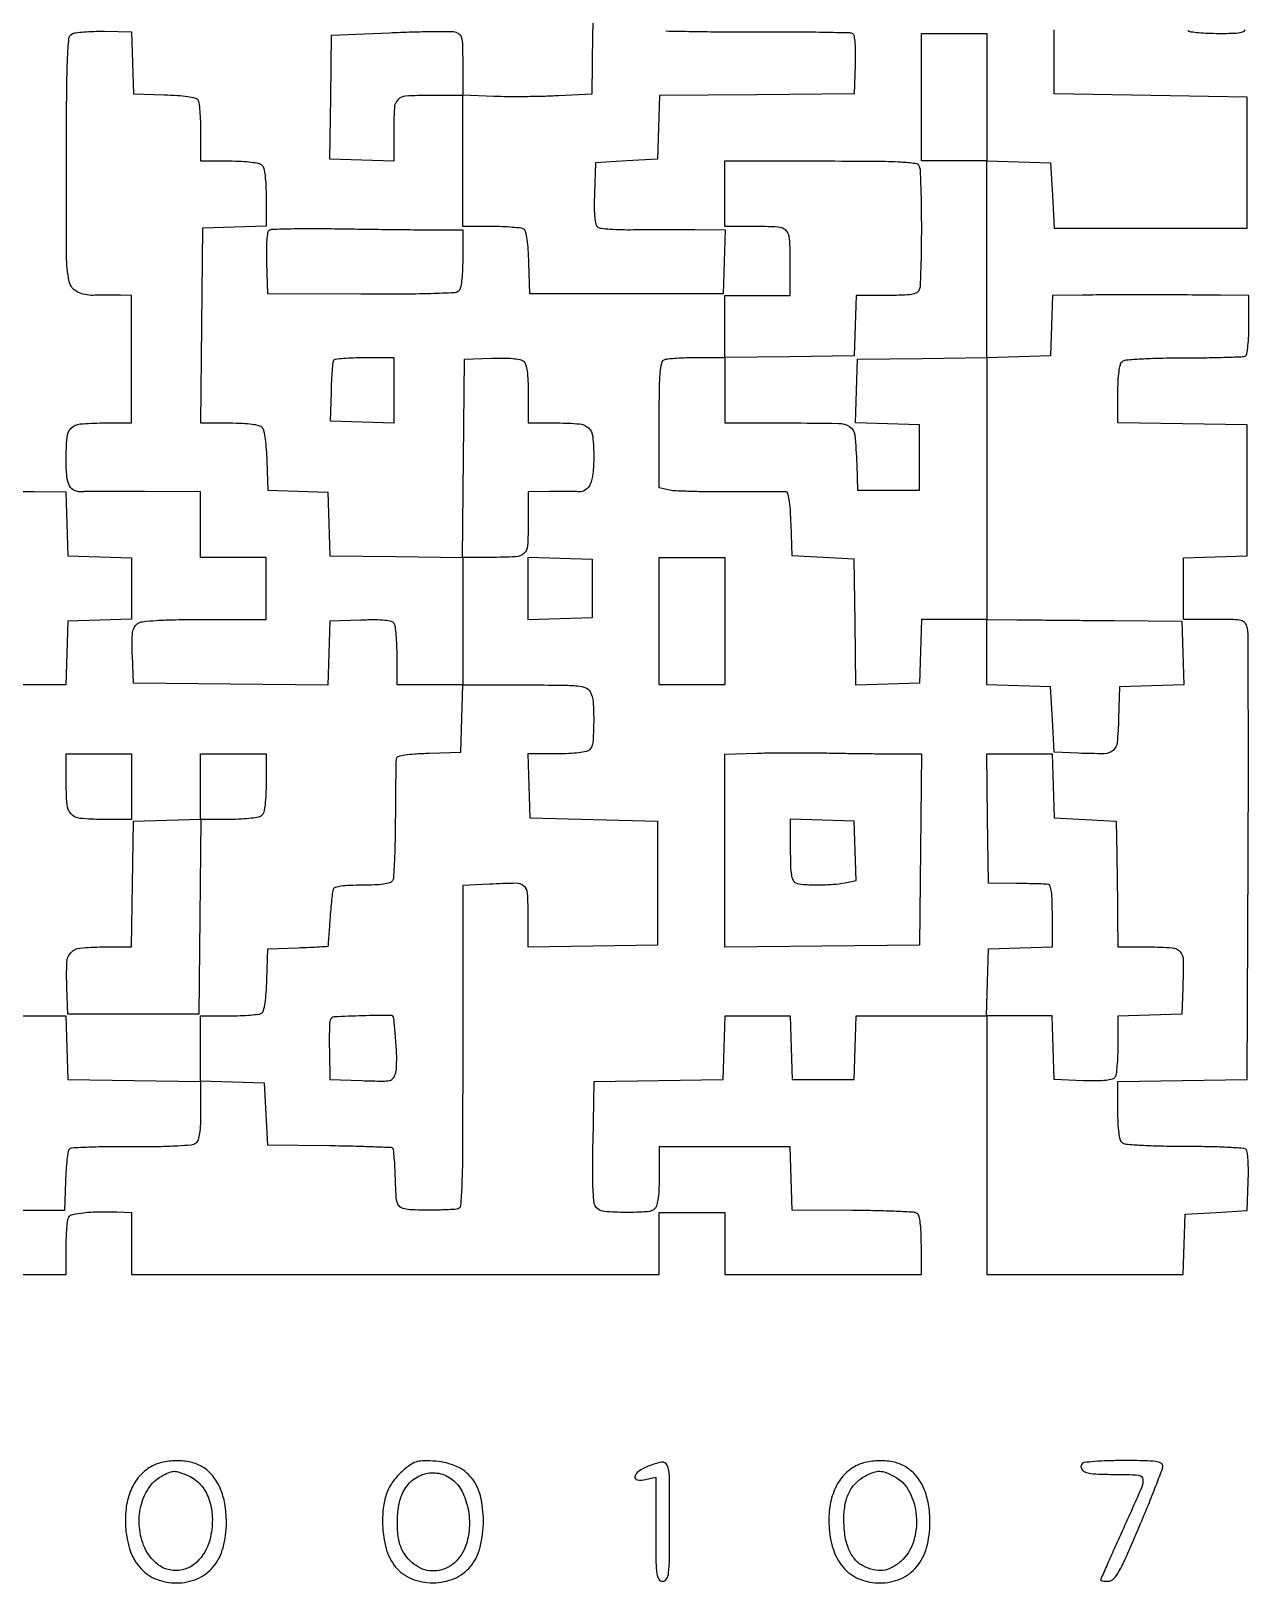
# Model space of a CAD drawing. Extents: x 156 to 936, y 100 to 969.
# Drawn here: x 582.8 to 936, y 100.5 to 550.7 of the extents above; entities that cross this region are included whole.
import ezdxf

# ---------------------------------------------------------------- set-up
doc = ezdxf.new("R2010")
doc.units = 0

msp = doc.modelspace()

# ---------------------------------------------------------------- linework, layer by layer
for points in [[(766.871442, 550.7252, 0.000855), (774.520928, 550.579458, 0.003366), (783.290739, 550.486414, 0.002131), (793.515606, 550.490355, -0.002284), (803.745288, 550.491177, -0.003593), (812.530726, 550.388619, -0.000972), (820.174731, 550.229577, -0.133491), (821.046768, 549.971096, -0.220417), (821.473049, 549.325149, -0.016804), (821.720674, 547.196791, -0.019145), (821.843863, 544.394623, -0.010117), (821.793098, 540.914347), (821.5, 532.5), (793.287321, 532.23449), (765.074641, 531.96898), (764.787321, 522.73449), (764.5, 513.5), (755.5, 513), (746.5, 512.5), (746.208654, 503.58457, 0.007957), (746.137437, 499.334218, 0.025673), (746.280025, 496.512687, 0.036716), (746.609942, 494.649184, 0.184206), (747.208654, 493.79792, 0.12225), (748.128592, 493.461883, 0.009454), (750.764417, 493.229267, 0.012489), (753.958602, 493.088187, 0.009201), (757.5, 493.085494, -0.002438), (761.582419, 493.13761, -0.001457), (766.437586, 493.161763, -0.001458), (771.272573, 493.157622, -0.002531), (775.287526, 493.122144), (784.075052, 493), (783.787526, 483.75), (783.5, 474.5), (755.5, 474.5), (727.5, 474.5), (727.207902, 483.467001, 0.009786), (727.008289, 487.292364, 0.020298), (726.673305, 490.262875, 0.020215), (726.24575, 492.447011, 0.195149), (725.707902, 493.201688, 0.112618), (724.855762, 493.504907, 0.008743), (722.431384, 493.748365, 0.011595), (719.498009, 493.922842, 0.008591), (716.25, 493.984687), (708, 494), (708, 513), (708, 532), (698.606989, 532, 0.01333), (691.449516, 531.809141, 0.191194), (689.178583, 530.76449, 0.180709), (688.176112, 528.421313, 0.011676), (688, 520.880687), (688, 512.924948), (678.75, 513.212474), (669.5, 513.5), (669.734031, 531.5), (669.968063, 549.5), (686.734031, 550.21335, -0.003191), (693.32033, 550.451487, -0.004404), (699.235934, 550.575448, -0.00282), (704.201531, 550.607751, -0.053067), (705.75, 550.444298, -0.123765), (707.004409, 549.826734, -0.159306), (707.673333, 548.738336, -0.05414), (707.948048, 546.586011, -0.004694), (708, 541.051917), (708, 532.141938), (717.017377, 531.820969, 0.007263), (721.171344, 531.733499, 0.004019), (726.244858, 531.74116, 0.004007), (731.386267, 531.831458, 0.006439), (735.767377, 532), (745.5, 532.5), (745.758042, 550, -0.002432), (745.891386, 556.799572, -0.003639)], [(574.462474, 190), (593, 190), (593.015313, 197.75, -0.00875), (593.074756, 200.801695, -0.011792), (593.241942, 203.55896, -0.008946), (593.475173, 205.836781, -0.113399), (593.765313, 206.642203, -0.203383), (594.91366, 207.42431, -0.022585), (598.119236, 207.913556, -0.02259), (602.408779, 208.176064, -0.011885), (607.75, 208.134296), (612, 208), (612, 199), (612, 190), (688.5, 190), (765, 190), (765, 199), (765, 208), (774.5, 208), (784, 208), (784, 199), (784, 190), (812.5, 190), (841, 190), (841, 198.440983, 0.009585), (840.92738, 202.22901, 0.024001), (840.689017, 204.983238, 0.029014), (840.314643, 206.905665, 0.188703), (839.75, 207.690983, 0.129806), (838.753399, 208.017099, 0.002962), (833.726562, 208.279504, 0.006434), (827.796773, 208.477403, 0.004289), (821, 208.558393), (803.5, 208.616785), (803.212474, 217.808393), (802.924948, 227), (783.962474, 227), (765, 227), (765, 218.7, -0.011084), (764.92177, 215.171507, -0.020332), (764.677711, 212.306878, -0.021091), (764.310542, 210.139671, -0.144849), (763.8, 209.2, -0.182348), (761.509271, 208.164179, -0.017737), (755.320822, 207.987993, -0.017887), (749.137242, 208.252668, -0.178336), (746.821429, 209.318979, -0.165513), (746.156222, 210.667463, -0.019042), (745.840643, 214.082698, -0.014331), (745.705699, 219.393676, -0.003353), (745.794413, 228.297077), (746.088826, 245.956196), (764.794413, 246.228098), (783.5, 246.5), (783.787526, 255.75), (784.075052, 265), (793.5, 265), (802.924948, 265), (803.212474, 255.75), (803.5, 246.5), (812.5, 246.5), (821.5, 246.5), (821.787526, 255.75), (822.075052, 265), (841.037526, 265), (860, 265), (860, 227.5), (860, 190), (888.461067, 190), (916.922134, 190), (917.211067, 198.75), (917.5, 207.5), (926.5, 208), (935.5, 208.5), (935.792979, 216.907021, 0.010281), (935.839885, 220.193128, 0.014674), (935.735951, 223.108424, 0.010537), (935.52991, 225.49676, 0.171211), (935.187424, 226.212576, 0.182454), (934.388173, 226.573784, 0.003241), (929.600525, 226.847166, 0.007661), (923.956347, 227.046125, 0.004979), (917.429967, 227.111111, -0.004777), (910.294868, 227.179281, -0.009906), (904.729499, 227.395995, -0.006875), (900.430242, 227.708157, -0.152796), (899.285523, 228.178, -0.157712), (898.707951, 229.088633, -0.029204), (898.320385, 231.061396, -0.023875), (898.075369, 233.843104, -0.010029), (898, 237.600379), (898, 245.955869), (916.75, 246.227935), (935.5, 246.5), (935.775965, 311, 0.000804), (935.842421, 335.887072, 0.001273), (935.810766, 357.214063, 0.000271), (935.725021, 375.961991, 0.0582), (935.506913, 377.75, 0.122617), (934.85145, 379.003915, 0.154504), (933.732859, 379.672196, 0.053326), (931.548599, 379.947537, 0.004711), (925.980948, 380), (917, 380), (917, 388.962474), (917, 397.924948), (926.25, 398.212474), (935.5, 398.5), (935.5, 417.5), (935.5, 436.5), (916.75, 436.772065), (898, 437.044131), (898, 445.399621, -0.010029), (898.075369, 449.156896, -0.023875), (898.320385, 451.938604, -0.029204), (898.707951, 453.911367, -0.157712), (899.285523, 454.822, -0.152615), (900.427684, 455.291266, -0.006939), (904.696615, 455.603715, -0.009969), (910.220215, 455.820614, -0.004828), (917.291124, 455.888889, 0.003431), (923.771027, 455.933358, 0.005239), (929.391783, 456.06942, 0.002047), (934.200439, 456.255964, 0.128375), (935.005601, 456.503461, 0.218923), (935.399149, 457.096126, 0.01144), (935.707895, 459.417042, 0.016347), (935.927867, 462.280057, 0.010998), (936, 465.559017), (936, 474), (927.75, 474.065134, 0.000915), (916.80417, 474.13153, 0.000876), (905.700205, 474.159117, 0.000915), (895.577626, 474.148001, 0.001977), (887.788933, 474.094396), (879.077866, 474), (878.788933, 465.25), (878.5, 456.5), (869.25, 456.212474), (860, 455.924948), (860, 484.5), (860, 513.075052), (869.25, 512.787526), (878.5, 512.5), (879, 503), (879.5, 493.5), (907.5, 493.5), (935.5, 493.5), (935.5, 512.5), (935.5, 531.5), (907.5, 532), (879.5, 532.5), (879.5, 551)], [(918.273353, 550.809897, 0.110109), (919.123773, 550.502715, 0.009705), (921.410638, 550.255038, 0.012332), (924.180501, 550.078052, 0.009292), (927.230948, 550.015313, 0.00603), (931.935001, 550.062724, 0.060451), (933.877035, 550.342129, 0.158592), (934.896556, 551.007481, 0.11024)], [(579.533344, 417.125036, 0.000761), (583.712474, 417.081637), (592.924948, 417), (593.212474, 407.75), (593.5, 398.5), (602.75, 398.212474), (612, 397.924948), (612, 389), (612, 380.075052), (602.75, 379.787526), (593.5, 379.5), (593.212474, 370.25), (592.924948, 361), (574.498686, 361)], [(574.462474, 265), (592.924948, 265), (593.212474, 255.75), (593.5, 246.5), (612.75, 246.228407), (632, 245.956814), (632, 237.600852, -0.009453), (631.925312, 233.650632, -0.027137), (631.673177, 230.919884, -0.038361), (631.251484, 229.060473, -0.145609), (630.596818, 228.080352, -0.149555), (629.291483, 227.534893, -0.010864), (625.355829, 227.230543, -0.011607), (619.842916, 227.052763, -0.004167), (611.986253, 227.047342, 0.004624), (605.329962, 227.036668, 0.007163), (599.585307, 226.892002, 0.002827), (594.692492, 226.670902, 0.185739), (593.933826, 226.333826, 0.158643), (593.587172, 225.65263, 0.008667), (593.250536, 223.241786, 0.012765), (592.968606, 220.310133, 0.008925), (592.794391, 216.994391), (592.5, 208.5), (574.5, 208.5)]]:
    msp.add_lwpolyline(points, format="xyb")
for points in [[(612.215746, 541.502725), (612.5, 532.5), (621.467001, 532.207902, -0.009786), (625.292364, 532.008289, -0.020298), (628.262875, 531.673305, -0.020215), (630.447011, 531.24575, -0.195149), (631.201688, 530.707902, -0.112618), (631.504907, 529.855762, -0.008743), (631.748365, 527.431384, -0.011595), (631.922842, 524.498009, -0.008591), (631.984687, 521.25), (632, 513), (640.3, 513, -0.011084), (643.828493, 512.92177, -0.020332), (646.693122, 512.677711, -0.021091), (648.860329, 512.310542, -0.144849), (649.8, 511.8, -0.144682), (650.310039, 510.861987, -0.021131), (650.677383, 508.701269, -0.02038), (650.921656, 505.847487, -0.011159), (651, 502.337526), (651, 494.075052), (641.75, 493.787526), (632.5, 493.5), (632.234427, 465.25), (631.968853, 437), (640.361982, 437, -0.009885), (644.163753, 436.924829, -0.024215), (646.949644, 436.67915, -0.030241), (648.912573, 436.287693, -0.156449), (649.833879, 435.700164, -0.126595), (650.271826, 434.772011, -0.012295), (650.682026, 432.299919, -0.014976), (651.015093, 429.281363, -0.011302), (651.206324, 425.950164), (651.5, 417.5), (660.212982, 417.211607), (668.925964, 416.923214), (669.212982, 407.711607), (669.5, 398.5), (688.734629, 398.228461), (707.969258, 397.956922), (708.234629, 426.728461), (708.5, 455.5), (716.344796, 455.793771, -0.01153), (719.735348, 455.842502, -0.021342), (722.485252, 455.701133, -0.023545), (724.568167, 455.405224, -0.126804), (725.594796, 454.921326, -0.145524), (726.251072, 453.939147, -0.03848), (726.673265, 452.078343, -0.027148), (726.9254, 449.342652, -0.009406), (727, 445.377555), (727, 437), (735.464816, 437, -0.020662), (741.868073, 436.735273, -0.170809), (744.486112, 435.563017, -0.181036), (745.712425, 433.045353, -0.023771), (746, 427, -0.024351), (745.769263, 422.265076, -0.07817), (744.980027, 419.217541, -0.141286), (743.614046, 417.562969, -0.171451), (741.681331, 417.048124, 0.014879), (740.45841, 417.108714, 0.003082), (738.304829, 417.137972, 0.003236), (735.802776, 417.140345, 0.003046), (733.25, 417.110691), (727, 417), (727, 408.106989, -0.014768), (726.800362, 401.349521, -0.195511), (725.747254, 399.14255, -0.175208), (723.400012, 398.170753, -0.01141), (715.918213, 398), (708, 398), (708, 379.5), (708, 361), (725.964816, 361, -0.002149), (736.947782, 360.952795, -0.023219), (741.379822, 360.708677, -0.06489), (743.719126, 360.15835, -0.181647), (744.964816, 359.065741, -0.107088), (745.817478, 356.078409, -0.018612), (745.979465, 350.178425, -0.015314), (745.740238, 344.259859, -0.180517), (744.8, 342.2, -0.145015), (743.858679, 341.688958, -0.021051), (741.684979, 341.321964, -0.020283), (738.809501, 341.078116, -0.01101), (735.262474, 341), (726.924948, 341), (727.212474, 331.75), (727.5, 322.5), (746, 322), (764.5, 321.5), (764.5, 303.5), (764.5, 285.5), (745.75, 285.227935), (727, 284.955869), (727, 293.861303, 0.013949), (726.811827, 300.604941, 0.20847), (725.775366, 302.661398, 0.178817), (723.486826, 303.468379, 0.00981), (715.75, 303.201294), (708, 302.7814), (708, 255.8907, -0.000693), (707.959878, 226.939261, -0.008612), (707.740087, 215.948053, -0.014484), (707.342396, 209.947895, -0.368804), (706.25, 208.89077, -0.008287), (701.542218, 208.675182, -0.009504), (697.04029, 208.629353, -0.009128), (693.225465, 208.732697, -0.046096), (691.117012, 209.024374, -0.105502), (689.775813, 209.655486, -0.158981), (689.04664, 210.708998, -0.059551), (688.695472, 212.7408, -0.005531), (688.485717, 217.838614, 0.005291), (688.355603, 221.038108, 0.00806), (688.168493, 223.812196, 0.003676), (687.955178, 226.154524, 0.173517), (687.754491, 226.578842, 0.188056), (687.299888, 226.778391, 0.000914), (682.15948, 226.98427, 0.003993), (676.277152, 227.16206, 0.002495), (669.385786, 227.28088), (651.5, 227.5), (651, 236.5), (650.5, 245.5), (641.25, 245.787526), (632, 246.075052), (632, 255.537526), (632, 265), (640.25, 265.015313, 0.008591), (643.498009, 265.077158, 0.011595), (646.431384, 265.251635, 0.008743), (648.855762, 265.495093, 0.112618), (649.707902, 265.798312, 0.195149), (650.24575, 266.552989, 0.020215), (650.673305, 268.737125, 0.020298), (651.008289, 271.707636, 0.009786), (651.207902, 275.532999), (651.5, 284.5), (660.25, 284.788933, 0.002247), (663.607228, 284.914896, 0.003722), (666.438631, 285.054993, 0.000566), (668.933596, 285.199903, 0.356096), (669.030447, 285.288933, 0.017418), (669.048716, 285.456746, 0.000052), (669.209553, 287.641124, 0.000305), (669.389543, 290.10965, 0.00019), (669.597414, 293, -0.003823), (669.832213, 295.963694, -0.005026), (670.094314, 298.664062, -0.003709), (670.353041, 300.919174, -0.047348), (670.535581, 301.75, -0.245364), (671.118501, 302.325134, -0.037336), (672.765062, 302.698207, -0.027622), (675.265322, 302.931269, -0.009429), (678.909598, 303, 0.010419), (682.45801, 303.073953, 0.024935), (685.079281, 303.314567, 0.030062), (686.922923, 303.691177, 0.185788), (687.690983, 304.25, 0.128795), (688.016827, 305.239112, 0.00327), (688.280272, 309.979688, 0.006775), (688.478991, 315.586609, 0.004545), (688.561007, 322, -0.001043), (688.598077, 328.410846, -0.001561), (688.659609, 334.009289, -0.000633), (688.733435, 338.808885, -0.034509), (688.811007, 339.712474, -0.294243), (689.319491, 340.284148, -0.028483), (691.220184, 340.698312, -0.023574), (694.080475, 341.015544, -0.008061), (698.25, 341.212474), (707.5, 341.5), (707.786212, 351.25), (708.072424, 361), (698.536212, 361), (689, 361), (688.984687, 369.25, 0.009158), (688.919039, 372.503986, 0.01219), (688.733216, 375.455895, 0.009524), (688.473134, 377.89348, 0.110447), (688.150117, 378.791346, 0.190691), (687.324421, 379.391596, 0.03736), (685.481964, 379.721257, 0.025891), (682.674656, 379.863419, 0.007874), (678.41543, 379.791346), (669.5, 379.5), (669.212269, 370.234491), (668.924538, 360.968982), (640.712269, 361.234491), (612.5, 361.5), (612.203802, 369.479635, -0.007825), (612.110962, 373.806547, -0.040111), (612.2893, 376.199929, -0.077992), (612.768477, 377.694669, -0.118939), (613.644932, 378.729635, -0.128263), (615.206539, 379.346562, -0.014052), (619.079193, 379.707778, -0.012364), (624.721521, 379.93458, -0.003862), (633.19113, 380), (651, 380), (651, 389), (651, 398), (641.5, 398), (632, 398), (632, 407.5), (632, 417), (615.75, 417.115154, 0.001149), (609.392827, 417.145599, 0.001633), (603.74186, 417.141224, 0.000908), (598.966693, 417.113264, 0.023982), (597.690374, 417.042195, -0.127747), (595.475935, 417.378094, -0.174818), (594.013844, 418.742347, -0.095566), (593.218836, 421.47302, -0.023193), (593, 426.188186, -0.020103), (593.267452, 432.837636, -0.174757), (594.472077, 435.48927, -0.179935), (597.073358, 436.721207, -0.021562), (603.535184, 437), (612, 437), (612, 455.5), (612, 474), (608.75, 474.088861, 0.006229), (607.1804, 474.112214, 0.002729), (605.09998, 474.105892, 0.0027), (602.891637, 474.0752, 0.003611), (600.888231, 474.022058, -0.125881), (596.199863, 475.054257, -0.230581), (593.883132, 478.0992, -0.048009), (593.134616, 485.468764, -0.001832), (593.090099, 513.059342, -0.001151), (593.179558, 533.612007, -0.00944), (593.418905, 542.983105, -0.013196), (593.807433, 548.461125, -0.245616), (594.725992, 549.866534, -0.0963), (595.74612, 550.202553, -0.011434), (598.126924, 550.449419, -0.013315), (601.000456, 550.604234, -0.01056), (604.109859, 550.623126), (611.931493, 550.505449)], [(840.393011, 511.418213, -0.080654), (840.63541, 510.255003, -0.002656), (840.821697, 505.50225, -0.005009), (840.955928, 499.874116, -0.003457), (841, 493.5, -0.003457), (840.955928, 487.125884, -0.005009), (840.821697, 481.49775, -0.002656), (840.63541, 476.744997, -0.080654), (840.393011, 475.581787, -0.192048), (839.6553, 474.783343, -0.07006), (838.160359, 474.311801, -0.034654), (835.587627, 474.06308, -0.006774), (830.931944, 474), (822.077866, 474), (821.788933, 465.25), (821.5, 456.5), (802.75, 456.227935), (784, 455.955869), (784, 446.477935), (784, 437), (802.480948, 437, -0.003808), (816.969256, 436.889657, -0.133381), (820.198548, 435.959562, -0.237188), (821.70116, 433.559671, -0.014978), (822.24697, 425), (822.5, 417.5), (831.5, 417.5), (840.5, 417.5), (840.5, 427), (840.5, 436.5), (831.212977, 436.788016), (821.925954, 437.076031), (822.212977, 446.288016), (822.5, 455.5), (841.25, 455.736251), (860, 455.972503), (860, 417.986251), (860, 380), (868.75, 379.913592, 0.000201), (873.384629, 379.869685, 0.000056), (880.657812, 379.804511, 0.000056), (888.89259, 379.732562, 0.000059), (897, 379.663592), (916.5, 379.5), (916.787023, 370.288016), (917.074046, 361.076031), (907.787023, 360.788016), (898.5, 360.5), (898.212602, 351.259666, -0.015844), (897.776454, 344.321238, -0.194277), (896.578192, 342.009645, -0.177046), (894.057347, 341.065605, -0.012739), (886.479083, 341.199088), (879.5, 341.5), (879, 351), (878.5, 360.5), (869.25, 360.787526), (860, 361.075052), (860, 370.537526), (860, 380), (850.537526, 380), (841.075052, 380), (840.787526, 370.75), (840.5, 361.5), (831.272703, 361.212775), (822.045405, 360.925549), (821.772703, 379.212775), (821.5, 397.5), (812.5, 398), (803.5, 398.5), (803.212474, 407.75, 0.007757), (803.015774, 411.969023, 0.024473), (802.702086, 414.782421, 0.031768), (802.28953, 416.59756, 0.32187), (801.712474, 417.046336, 0.009999), (800.821064, 417.062563, 0.00021), (796.40467, 417.052777, 0.000488), (791.240818, 417.034123, 0.000329), (785.345978, 417.003195, -0.004061), (779.352621, 417.016485, -0.005329), (773.880882, 417.131394, -0.003959), (769.306586, 417.312509, -0.049644), (767.595978, 417.565267), (765, 418.216816), (765, 436.501419, -0.002491), (765.051137, 446.767172, -0.018395), (765.279926, 451.657642, -0.036531), (765.712093, 454.395378, -0.248641), (766.581787, 455.393011, -0.06844), (767.599719, 455.631074, -0.007317), (770.0249, 455.821697, -0.008902), (772.933927, 455.955615, -0.00705), (776.081787, 456), (784, 456), (784, 465), (784, 474), (793.5, 474), (803, 474), (803, 483.393011, 0.013298), (802.809647, 490.54893, 0.19079), (801.767356, 492.820169, 0.18106), (799.429085, 493.823337, 0.011759), (791.918213, 494), (784, 494), (784, 503.5), (784, 513), (811.893011, 513, -0.001482), (827.897163, 512.952559, -0.01238), (835.135087, 512.730382, -0.020733), (839.2442, 512.33094, -0.273)], [(699.25, 493.03165), (708, 493), (708, 484.622445, -0.010159), (707.924659, 480.914766, -0.022889), (707.682123, 478.114763, -0.026604), (707.30478, 476.1025, -0.162819), (706.75, 475.2203, -0.162161), (705.533149, 474.755178, -0.003175), (698.769368, 474.503289, -0.006385), (690.088552, 474.346115, -0.002742), (678.5, 474.347855), (651.5, 474.5), (651.208654, 483.41543, -0.009337), (651.156502, 487.141861, -0.018554), (651.279828, 490.091742, -0.016324), (651.528692, 492.313797, -0.221794), (651.964602, 492.978123, -0.132658), (652.81811, 493.232633, -0.00188), (658.210319, 493.352696, -0.005072), (664.49633, 493.405241, -0.003302), (671.755948, 493.344343, 0.000467), (679.573953, 493.23443, 0.000438), (687.564247, 493.136559, 0.000435), (694.655314, 493.062086, 0.001504)], [(688, 446.462474), (688, 436.924948), (678.843257, 437.212474), (669.686513, 437.5), (669.912271, 445.957158, -0.005156), (670.034348, 449.255064, -0.007479), (670.21565, 452.162924, -0.004189), (670.424959, 454.602036, -0.115406), (670.628031, 455.207158, -0.228092), (671.121969, 455.522859, -0.007914), (673.453634, 455.767103, -0.013361), (676.288694, 455.942596, -0.008776), (679.559017, 456), (688, 456)], [(612, 331.5), (612, 322), (603.535184, 322, -0.022302), (597.035872, 322.290042, -0.186391), (594.4438, 323.567014, -0.169875), (593.254185, 326.319431, -0.017857), (593, 333.434259), (593, 341), (602.5, 341), (612, 341)], [(651, 332.7, -0.011084), (650.92177, 329.171507, -0.020332), (650.677711, 326.306878, -0.021091), (650.310542, 324.139671, -0.144849), (649.8, 323.2, -0.14478), (648.861017, 322.689666, -0.021108), (646.696503, 322.322425, -0.020352), (643.836375, 322.078277, -0.011115), (640.315573, 322), (632.031147, 322), (631.765573, 293.75), (631.5, 265.5), (612.5, 265.5), (593.5, 265.5), (593.20816, 273.237562, -0.018834), (593.207899, 280.457937, -0.172119), (594.35112, 283.332489, -0.191023), (596.989159, 284.685406, -0.024099), (603.512625, 285), (611.954883, 285), (612.227441, 303.25), (612.5, 321.5), (622.25, 321.786212), (632, 322.072424), (632, 331.536212), (632, 341), (641.5, 341), (651, 341)], [(831.765819, 341.037566), (841.031637, 341), (840.765819, 313.25), (840.5, 285.5), (812.25, 285.234427), (784, 284.968853), (784, 312.946901), (784, 340.924948), (793.25, 341.212474, -0.004375), (797.512192, 341.307635, -0.002418), (802.720312, 341.353137, -0.00241), (807.999657, 341.348281, -0.003875), (812.5, 341.287566, 0.001274), (817.00143, 341.203418, 0.000792), (822.284334, 341.126499, 0.000794), (827.497552, 341.067131, 0.001436)], [(879.212474, 331.75), (879.5, 322.5), (888.5, 322), (897.5, 321.5), (897.670976, 312, -0.000662), (897.742218, 307.72731, -0.000413), (897.814941, 302.720312, -0.000414), (897.878466, 297.784501, -0.000753), (897.920976, 293.75), (898, 285), (906.980948, 285, -0.017192), (913.752097, 284.767116, -0.20709), (916.017836, 283.595696, -0.171789), (916.939951, 281.02952, -0.011142), (916.798618, 272.988223), (916.5, 265.5), (907.25, 265.212474), (898, 264.924948), (897.984687, 256.712474, -0.009211), (897.918956, 253.472742, -0.012245), (897.732898, 250.532567, -0.009596), (897.472431, 248.104817, -0.110258), (897.149034, 247.206902, -0.187221), (896.340297, 246.610638, -0.039341), (894.5815, 246.278749, -0.027159), (891.914541, 246.135766, -0.008519), (887.914347, 246.206902), (879.5, 246.5), (879.212474, 255.75), (878.924948, 265), (869.426262, 265), (859.927576, 265), (860.213788, 274.75), (860.5, 284.5), (869.75, 284.787526), (879, 285.075052), (879, 294.037526, 0.007552), (878.936285, 298.255654, 0.02649), (878.710609, 300.962615, 0.038764), (878.34269, 302.658527, 0.295874), (877.75, 303.162153, 0.023907), (876.916404, 303.229987, 0.001593), (874.517187, 303.302478, 0.002295), (871.655321, 303.366681, 0.001715), (868.5, 303.412153), (860.5, 303.5), (860.227935, 322.25), (859.955869, 341), (869.440409, 341), (878.924948, 341)], [(803, 313.144515, 0.006687), (803.062877, 308.443624, 0.034414), (803.311272, 305.851928, 0.069706), (803.782488, 304.347501, 0.192751), (804.581787, 303.606989, 0.078039), (806.798187, 303.133083, 0.014165), (811.014952, 303.021077, 0.0162), (815.448713, 303.172638, 0.032719), (818.912002, 303.6324), (822.074004, 304.264801), (821.787002, 312.8824), (821.5, 321.5), (812.25, 321.787526), (803, 322.075052)], [(669.558366, 263.75, 0.06329), (669.41572, 262.9083, 0.004459), (669.337866, 260.517187, 0.006248), (669.306002, 257.655309, 0.004667), (669.339751, 254.5), (669.5, 246.5), (678.721624, 246.21285, 0.003914), (684.756875, 246.072193, 0.059534), (686.833292, 246.287775, 0.182083), (687.895953, 246.987956, 0.095809), (688.574497, 248.440795, 0.047231), (688.783731, 249.811185, 0.012036), (688.858065, 252.059498, 0.012159), (688.818453, 254.642223, 0.012047), (688.653402, 257.227945, -0.000228), (688.438126, 259.685306, -0.00032), (688.248467, 261.877896, -0.000186), (688.090334, 263.727861, -0.004407), (688.05053, 264.25, 0.395247), (687.088741, 265.147294, 0.006237), (678.926619, 265.028462, 0.006478), (670.773439, 264.702257, 0.315802)], [(617.181971, 133.96959, 0.090532), (613.928787, 131.069494, 0.072905), (611.611012, 126.989227, 0.064625), (610.36549, 121.942616, 0.048287), (610.271427, 116.207362, 0.065568), (611.694391, 109.565363, 0.103178), (614.720747, 104.602816, 0.113386), (619.23946, 101.565898, 0.091739), (625, 100.5, 0.100767), (631.013407, 101.724342, 0.120116), (635.641323, 105.175789, 0.106909), (638.518737, 110.731226, 0.067474), (639.470145, 118, 0.040024), (639.011289, 123.410963, 0.059933), (637.682354, 127.958285, 0.069499), (635.518109, 131.545765, 0.085609), (632.580035, 134.114322, 0.081931), (629.117523, 135.513769, 0.057563), (624.929743, 135.957653, 0.057186), (620.717815, 135.43419, 0.077558)], [(691.166267, 133.48645, 0.048256), (688.14769, 130.403535, 0.0692), (686.183593, 127.128688, 0.064527), (685.102113, 123.268829, 0.036092), (684.75, 118.397192, 0.062427), (685.705908, 110.770805, 0.109836), (688.55957, 105.127545, 0.126027), (693.209136, 101.715413, 0.09826), (699.389849, 100.549364, 0.095622), (705.603919, 101.809595, 0.125224), (710.23421, 105.256375, 0.109523), (713.056679, 110.902518, 0.061424), (714, 118.552355, 0.059573), (713.140898, 125.737263, 0.10979), (710.557589, 130.994684, 0.122057), (706.216, 134.312092, 0.084537), (700.188488, 135.792747, 0.01544), (696.824567, 135.931854, 0.065271), (694.825682, 135.691019, 0.080888), (693.174046, 134.969846, 0.031609)], [(761.75, 134.341518, 0.047974), (758.975682, 132.865086, 0.200903), (757.947052, 131.326592, 0.435956), (758.632714, 130.385036, 0.084036), (761, 130.5), (764, 131.158911), (764, 116.079455, 0.002207), (764.042022, 106.557237, 0.030768), (764.283158, 103.134932, 0.11903), (764.881934, 101.585666, 0.246054), (766, 101, 0.267644), (767.131287, 101.652291, 0.103099), (767.721429, 103.4375, 0.026629), (767.959338, 107.362042, 0.001825), (768, 118.5, 0.002866), (767.925408, 131.514157, 0.091333), (767.31474, 134.628539, 0.3606), (765.689381, 135.522478, 0.051007)], [(821.181971, 133.96959, 0.090532), (817.928787, 131.069494, 0.072905), (815.611012, 126.989227, 0.064625), (814.36549, 121.942616, 0.048287), (814.271427, 116.207362, 0.065568), (815.694391, 109.565363, 0.103178), (818.720747, 104.602816, 0.113386), (823.23946, 101.565898, 0.091739), (829, 100.5, 0.100757), (835.000504, 101.721586, 0.119921), (839.622404, 105.165487, 0.106434), (842.510452, 110.717671, 0.066763), (843.494017, 118, 0.040756), (843.058373, 123.396957, 0.060898), (841.735442, 127.935027, 0.070313), (839.555905, 131.524498, 0.084477), (836.580035, 134.114322, 0.081931), (833.117523, 135.513769, 0.057563), (828.929743, 135.957653, 0.057186), (824.717815, 135.43419, 0.077558)], [(887.5, 135, 0.259493), (887.437485, 133.635661, 0.204453), (888.582347, 132.660638, 0.06366), (891.568013, 132.132886, 0.011952), (897.126405, 132, -0.015054), (903.957029, 131.794295, -0.366637), (905.233229, 130.573901, -0.130898), (904.84548, 128.098927, -0.002031), (898.93227, 114.849887, 0.000936), (896.658009, 109.784052, 0.001511), (894.742604, 105.461047, 0.000224), (893.05613, 101.618801, 0.103659), (893, 101.350965, 0.347898), (893.108583, 101.213797, 0.020922), (893.660938, 101.10771, 0.02407), (894.387421, 101.034977, 0.014659), (895.25, 101.015707, 0.208612), (896.739623, 101.677905, 0.056924), (898.285218, 103.809156, 0.024901), (900.37131, 107.978422, 0.003362), (904.25, 116.966056, 0.003254), (906.8365, 123.184348, 0.00481), (909.017187, 128.675107, 0.002284), (910.802618, 133.36348, 0.090066), (911, 134.450349, 0.293333), (910.480728, 135.259313, 0.073846), (908.904264, 135.716138, 0.029488), (905.853712, 135.94741, 0.004177), (899.559017, 136, 0.007657), (895.006769, 135.930284, 0.013028), (891.206428, 135.714644, 0.007969), (888.148471, 135.411923, 0.229563)], [(628.451627, 131.584658, -0.116975), (631.988102, 129.013357, -0.090993), (634.390186, 124.892415, -0.079021), (635.392793, 119.63807, -0.060598), (634.865411, 113.808036, -0.127713), (631.529164, 107.163207, -0.185073), (625.782861, 104.131843, -0.195047), (619.715045, 105.783958, -0.139622), (615.454934, 111.478832, -0.078289), (614.195779, 117.428686, -0.081155), (614.853274, 123.400201, -0.088179), (617.273588, 128.442485, -0.118715), (621.096399, 131.735258, -0.023098), (623.103957, 132.652407, -0.101047), (624.380966, 132.88602, -0.081838), (625.776771, 132.626565, -0.012171)], [(705.388016, 130.172089, -0.105588), (708.100277, 126.495419, -0.065658), (709.659739, 121.345885, -0.062979), (709.869053, 115.712235, -0.076932), (708.605633, 110.598574, -0.12834), (704.997655, 105.862983, -0.159333), (699.819124, 103.981836, -0.15784), (694.492715, 105.517324, -0.1256), (690.494289, 110.011044, -0.082927), (689.378547, 113.473025, -0.039238), (689.059513, 118.167049, -0.03906), (689.4846, 122.949377, -0.069193), (690.67096, 126.719028, -0.107535), (693.421071, 130.282239, -0.117734), (697.319626, 132.237377, -0.121254), (701.58937, 132.190971, -0.118709)], [(833.032733, 131.483073, -0.154872), (837.498927, 127.024423, -0.099839), (839.535804, 119.938904, -0.096715), (838.690312, 112.416484, -0.134685), (835.038128, 106.75, -0.061008), (832.456666, 104.950919, -0.092474), (829.851139, 104.138165, -0.091213), (827.101559, 104.314316, -0.057902), (824.091194, 105.452842, -0.102835), (821.679928, 107.411525, -0.075168), (819.920282, 110.390164, -0.061071), (818.860423, 114.349576, -0.036417), (818.534608, 119.223023, -0.046203), (818.956514, 123.49735, -0.073198), (820.170687, 126.964304, -0.081208), (822.215744, 129.682212, -0.072365), (825.096399, 131.735258, -0.036237), (827.241354, 132.647898, -0.090647), (828.918064, 132.899654, -0.083756), (830.65493, 132.549585, -0.027817)]]:
    msp.add_lwpolyline(points, format="xyb", close=True)
for points in [[(860, 531.5), (860, 513), (850.5, 513), (841, 513), (841, 531.5), (841, 550), (850.5, 550), (860, 550)], [(745.5, 389), (745.5, 380.5), (736.25, 380.212474), (727, 379.924948), (727, 389), (727, 398.075052), (736.25, 397.787526), (745.5, 397.5)], [(784, 379.5), (784, 361), (774.5, 361), (765, 361), (765, 379.5), (765, 398), (774.5, 398), (784, 398)]]:
    msp.add_lwpolyline(points, close=True)

doc.saveas('drawing.dxf')
